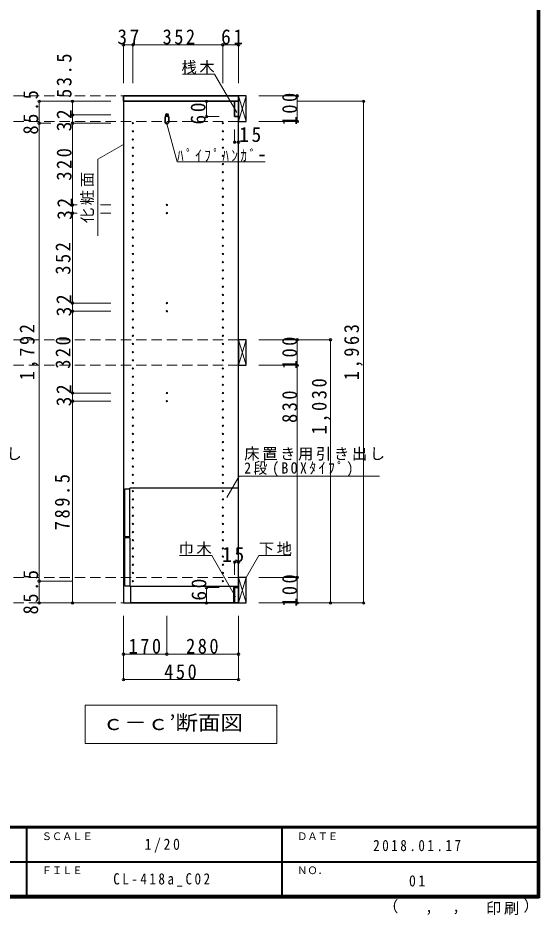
# Model space of a CAD drawing. Units: millimetres at full size, sheet at 1:20; details may follow other scales. Extents: x -3922 to 3878, y -2932 to 2722.
# Drawn here: x 1838 to 3878, y -2932 to 578 of the extents above; entities that cross this region are included whole.
import ezdxf
from ezdxf.enums import TextEntityAlignment as Align

# ---------------------------------------------------------------- set-up
doc = ezdxf.new("R2010")
doc.units = ezdxf.units.MM
doc.header["$LTSCALE"] = 20
doc.header["$PDMODE"] = 32
doc.header["$PDSIZE"] = 10
doc.linetypes.add('DASHED2', pattern=[3, 2, -1])
for name, color, linetype, lineweight in [('0-2_本体', 2, 'Continuous', 35), ('0-5_側板', 4, 'Continuous', 9), ('0-6_ﾊﾟｲﾌﾟﾊﾝｶﾞｰ', 7, 'Continuous', 18), ('0-7_桟木・巾木', 2, 'Continuous', 35), ('0-8_引き出し', 3, 'Continuous', 25), ('0-A_文字', 7, 'Continuous', 18), ('0-B_寸法', 7, 'Continuous', 9), ('F-1_枠', 6, 'Continuous', 40)]:
    doc.layers.add(name, color=color, linetype=linetype, lineweight=lineweight)
doc.layers.add('F-A_文字', color=7, linetype='Continuous')
doc.styles.add('ＭＳ ゴシック', font='')
doc.styles.get('ＭＳ ゴシック').set_extended_font_data('MS Gothic')

msp = doc.modelspace()

# ---------------------------------------------------------------- linework, layer by layer
at = {"layer": '0-2_本体'}
for p, q in [((2251.42, 272.73), (2701.42, 272.73)), ((2701.42, 272.73), (2701.42, 251.73))]:
    msp.add_line(p, q, dxfattribs=at)
msp.add_lwpolyline([(2701.42, 251.73), (2251.42, 251.73), (2251.42, 272.73)], dxfattribs=at)
at = {"layer": '0-5_側板', "color": 3, "lineweight": 25}
for p, q in [((2701.42, 251.73), (2251.42, 251.73)), ((2701.42, -1711.27), (2701.42, 251.73))]:
    msp.add_line(p, q, dxfattribs=at)
msp.add_lwpolyline([(2251.42, 251.73), (2251.42, -1711.27), (2701.42, -1711.27)], dxfattribs=at)
at = {"layer": '0-5_側板'}
for centre in [(2421.42, 198.23), (2288.42, 166.23), (2421.42, 166.23), (2640.42, 166.23), (2288.42, 134.23), (2640.42, 134.23), (2288.42, 102.23), (2288.42, 70.23), (2640.42, 102.23), (2640.42, 70.23), (2288.42, 38.23), (2640.42, 38.23), (2288.42, 6.23), (2640.42, 6.23), (2288.42, -25.77), (2640.42, -25.77), (2288.42, -57.77), (2640.42, -57.77), (2288.42, -89.77), (2640.42, -89.77), (2288.42, -121.77), (2640.42, -121.77), (2288.42, -153.77), (2421.42, -153.77), (2640.42, -153.77), (2288.42, -185.77), (2421.42, -185.77), (2640.42, -185.77), (2288.42, -217.77), (2640.42, -217.77), (2288.42, -249.77), (2288.42, -281.77), (2640.42, -249.77), (2640.42, -281.77), (2288.42, -313.77), (2640.42, -313.77), (2288.42, -345.77), (2640.42, -345.77), (2288.42, -377.77), (2640.42, -377.77), (2288.42, -409.77), (2640.42, -409.77), (2288.42, -441.77), (2640.42, -441.77), (2288.42, -473.77), (2640.42, -473.77), (2288.42, -505.77), (2640.42, -505.77), (2288.42, -537.77), (2421.42, -537.77), (2640.42, -537.77), (2288.42, -569.77), (2421.42, -569.77), (2640.42, -569.77), (2288.42, -601.77), (2288.42, -633.77), (2640.42, -601.77), (2640.42, -633.77), (2288.42, -665.77), (2640.42, -665.77), (2288.42, -697.77), (2640.42, -697.77), (2288.42, -729.77), (2640.42, -729.77), (2288.42, -761.77), (2640.42, -761.77), (2288.42, -793.77), (2640.42, -793.77), (2288.42, -825.77), (2640.42, -825.77), (2288.42, -857.77), (2640.42, -857.77), (2288.42, -889.77), (2421.42, -889.77), (2640.42, -889.77), (2288.42, -921.77), (2421.42, -921.77), (2640.42, -921.77), (2288.42, -953.77), (2640.42, -953.77), (2288.42, -985.77), (2288.42, -1017.77), (2640.42, -985.77), (2640.42, -1017.77), (2288.42, -1049.77), (2640.42, -1049.77), (2288.42, -1081.77), (2640.42, -1081.77), (2288.42, -1113.77), (2640.42, -1113.77), (2288.42, -1145.77), (2640.42, -1145.77), (2288.42, -1177.77), (2640.42, -1177.77), (2288.42, -1209.77), (2640.42, -1209.77), (2288.42, -1241.77), (2640.42, -1241.77), (2288.42, -1273.77), (2640.42, -1273.77), (2288.42, -1305.77), (2640.42, -1305.77), (2288.42, -1337.77), (2288.42, -1369.77), (2640.42, -1337.77), (2640.42, -1369.77), (2288.42, -1401.77), (2640.42, -1401.77), (2288.42, -1433.77), (2640.42, -1433.77), (2288.42, -1465.77), (2640.42, -1465.77), (2288.42, -1497.77), (2640.42, -1497.77), (2288.42, -1529.77), (2640.42, -1529.77), (2288.42, -1561.77), (2640.42, -1561.77), (2288.42, -1593.77), (2640.42, -1593.77), (2288.42, -1625.77), (2640.42, -1625.77)]:
    msp.add_circle(centre, 2.5, dxfattribs=at)
at = {"layer": '0-6_ﾊﾟｲﾌﾟﾊﾝｶﾞｰ', "color": 2, "lineweight": 35}
for p, q in [((2413.92, 186.23), (2413.92, 171.23)), ((2428.92, 186.23), (2428.92, 171.23))]:
    msp.add_line(p, q, dxfattribs=at)
at = {"layer": '0-6_ﾊﾟｲﾌﾟﾊﾝｶﾞｰ'}
for centre, radius, start, end in [((2460.02, 184.72), 46.13, 162.96035, 178.115), ((2421.42, 198.23), 5.5, 0, 180), ((2382.82, 184.72), 46.13, 1.885, 17.03965)]:
    msp.add_arc(centre, radius, start, end, dxfattribs=at)
at = {"layer": '0-6_ﾊﾟｲﾌﾟﾊﾝｶﾞｰ', "color": 2, "lineweight": 35}
for centre, start, end in [((2421.42, 186.23), 0, 180), ((2421.42, 171.23), 180, 0)]:
    msp.add_arc(centre, 7.5, start, end, dxfattribs=at)
at = {"layer": '0-7_桟木・巾木'}
for p, q in [((2701.42, 251.73), (2686.42, 251.73)), ((2686.42, 191.73), (2686.42, 251.73)), ((2701.42, 251.73), (2701.42, 191.73)), ((2686.42, -1651.27), (2701.42, -1651.27)), ((2701.42, -1651.27), (2701.42, -1711.27))]:
    msp.add_line(p, q, dxfattribs=at)
for points in [[(2701.42, 191.73), (2689.92, 191.73), (2686.42, 191.73)], [(2701.42, -1711.27), (2686.42, -1711.27), (2686.42, -1651.27)]]:
    msp.add_lwpolyline(points, dxfattribs=at)
at = {"layer": '0-8_引き出し'}
for p, q in [((2701.42, 272.73), (2701.42, 172.73)), ((2731.42, 272.73), (2701.42, 272.73)), ((2731.42, 172.73), (2731.42, 272.73)), ((2701.42, 172.73), (2731.42, 172.73)), ((2701.42, -681.27), (2701.42, -781.27)), ((2731.42, -681.27), (2701.42, -681.27)), ((2731.42, -781.27), (2731.42, -681.27)), ((2701.42, -781.27), (2731.42, -781.27)), ((2276.42, -1452.77), (2276.42, -1262.27)), ((2701.42, -1262.27), (2276.42, -1262.27)), ((2701.42, -1646.27), (2701.42, -1262.27)), ((2256.42, -1264.77), (2276.42, -1264.77)), ((2256.42, -1643.77), (2256.42, -1455.77)), ((2276.42, -1455.77), (2256.42, -1455.77)), ((2276.42, -1455.77), (2276.42, -1646.27)), ((2701.42, -1611.27), (2701.42, -1711.27)), ((2731.42, -1611.27), (2701.42, -1611.27)), ((2731.42, -1711.27), (2731.42, -1611.27)), ((2256.42, -1643.77), (2276.42, -1643.77)), ((2701.42, -1646.27), (2276.42, -1646.27)), ((2278.42, -1646.27), (2278.42, -1711.27)), ((2701.42, -1711.27), (2731.42, -1711.27))]:
    msp.add_line(p, q, dxfattribs=at)
at = {"layer": '0-8_引き出し', "color": 7, "lineweight": 18}
for p, q in [((2701.42, 172.73), (2731.42, 272.73)), ((2701.42, 272.73), (2731.42, 172.73)), ((2701.42, -781.27), (2731.42, -681.27)), ((2701.42, -681.27), (2731.42, -781.27)), ((2701.42, -1711.27), (2731.42, -1611.27)), ((2701.42, -1611.27), (2731.42, -1711.27))]:
    msp.add_line(p, q, dxfattribs=at)
at = {"layer": '0-8_引き出し'}
for points in [[(2276.42, -1452.77), (2256.42, -1452.77), (2256.42, -1264.77)], [(2681.42, -1646.27), (2681.42, -1711.27), (2278.42, -1711.27)]]:
    msp.add_lwpolyline(points, dxfattribs=at)
at = {"layer": '0-A_文字'}
for p, q in [((2461.16, 15.43), (2421.42, 163.73)), ((2251.42, 82.66), (2151.42, 24.93)), ((2151.42, -275.07), (2151.42, 24.93)), ((2461.16, 15.43), (2806.16, 15.43)), ((2655.8, -1299.06), (2704.55, -1214.62)), ((2704.55, -1214.62), (3253.52, -1214.62)), ((2596.64, -1525.68), (2470.61, -1525.68)), ((2690.02, -1687.41), (2596.64, -1525.68)), ((2851.42, -2111.27), (2851.42, -2261.27)), ((2101.42, -2261.27), (2851.42, -2261.27))]:
    msp.add_line(p, q, dxfattribs=at)
for points in [[(2694.75, 208.2), (2608.07, 358.32), (2482.05, 358.32)], [(2731.42, -1611.27), (2780.84, -1525.68), (2906.86, -1525.68)], [(2851.42, -2111.27), (2101.42, -2111.27), (2101.42, -2261.27)]]:
    msp.add_lwpolyline(points, dxfattribs=at)
at = {"layer": '0-B_寸法', "color": 4}
for p, q in [((2251.42, 472.73), (2251.42, 322.73)), ((2251.42, 472.73), (2701.42, 472.73)), ((2288.42, 472.73), (2288.42, 322.73)), ((2640.42, 472.73), (2640.42, 322.73)), ((2701.42, 472.73), (2701.42, 322.73)), ((1921.42, 251.73), (1921.42, -1711.27)), ((1921.42, 251.73), (2051.42, 251.73)), ((2051.42, 251.73), (2051.42, 198.23)), ((2201.42, 251.73), (2051.42, 251.73)), ((2576.42, 251.73), (2576.42, 191.73)), ((2576.42, 251.73), (2626.42, 251.73)), ((2931.42, 272.73), (2781.42, 272.73)), ((2931.42, 272.73), (2931.42, 172.73)), ((3191.42, 251.73), (2931.42, 251.73)), ((3191.42, 251.73), (3191.42, -1711.27)), ((2051.42, 198.23), (2051.42, 166.23)), ((2201.42, 198.23), (2051.42, 198.23)), ((2576.42, 191.73), (2626.42, 191.73)), ((1921.42, 166.23), (1966.43, 166.23)), ((2051.42, 166.23), (2051.42, -153.77)), ((2201.42, 166.23), (2051.42, 166.23)), ((2686.42, 91.73), (2686.42, 141.73)), ((2701.42, 91.73), (2701.42, 141.73)), ((2931.42, 172.73), (2781.42, 172.73)), ((2686.42, 91.73), (2701.42, 91.73)), ((2051.42, -153.77), (2051.42, -185.77)), ((2069.91, -153.77), (2051.42, -153.77)), ((2201.42, -153.77), (2161.67, -153.77)), ((2051.42, -185.77), (2051.42, -537.77)), ((2069.91, -185.77), (2051.42, -185.77)), ((2201.42, -185.77), (2161.67, -185.77)), ((2051.42, -537.77), (2051.42, -569.77)), ((2201.42, -537.77), (2051.42, -537.77)), ((2051.42, -569.77), (2051.42, -889.77)), ((2201.42, -569.77), (2051.42, -569.77)), ((3061.42, -681.27), (2781.42, -681.27)), ((2931.42, -781.27), (2931.42, -681.27)), ((3061.42, -1711.27), (3061.42, -681.27)), ((2931.42, -781.27), (2781.42, -781.27)), ((2931.42, -1611.27), (2931.42, -781.27)), ((2051.42, -889.77), (2051.42, -921.77)), ((2201.42, -889.77), (2051.42, -889.77)), ((2201.42, -921.77), (2051.42, -921.77)), ((2051.42, -1711.27), (2051.42, -921.77)), ((2686.42, -1551.27), (2701.42, -1551.27)), ((2686.42, -1551.27), (2686.42, -1601.27)), ((2701.42, -1551.27), (2701.42, -1601.27)), ((2931.42, -1611.27), (2781.42, -1611.27)), ((2931.42, -1711.27), (2931.42, -1611.27)), ((1921.42, -1625.77), (2051.42, -1625.77)), ((2576.42, -1651.27), (2576.42, -1711.27)), ((2576.42, -1651.27), (2626.42, -1651.27)), ((1921.42, -1711.27), (2051.42, -1711.27)), ((2051.42, -1711.27), (2201.42, -1711.27)), ((2576.42, -1711.27), (2626.42, -1711.27)), ((3191.42, -1711.27), (2781.42, -1711.27)), ((2251.42, -2011.27), (2251.42, -1761.27)), ((2421.42, -1911.27), (2421.42, -1761.27)), ((2701.42, -2011.27), (2701.42, -1761.27)), ((2251.42, -1911.27), (2701.42, -1911.27)), ((2251.42, -2011.27), (2701.42, -2011.27))]:
    msp.add_line(p, q, dxfattribs=at)
at = {"layer": '0-B_寸法', "color": 4, "linetype": 'DASHED2'}
for p, q in [((2701.42, 272.73), (-2897.58, 272.73)), ((2701.42, 172.73), (-2897.58, 172.73)), ((2701.42, -681.27), (-2897.58, -681.27)), ((2701.42, -781.27), (-2897.58, -781.27)), ((2701.42, -1611.27), (-2897.58, -1611.27)), ((2701.42, -1711.27), (-2897.58, -1711.27))]:
    msp.add_line(p, q, dxfattribs=at)
at = {"layer": '0-B_寸法'}
for p in [(2251.42, 472.73), (2288.42, 472.73), (2640.42, 472.73), (2701.42, 472.73), (1921.42, 251.73), (2051.42, 251.73), (2576.42, 251.73), (2931.42, 272.73), (3191.42, 251.73), (2051.42, 198.23), (2576.42, 191.73), (2931.42, 172.73), (1921.42, 166.23), (2051.42, 166.23), (2686.42, 91.73), (2701.42, 91.73), (2051.42, -153.77), (2051.42, -185.77), (2051.42, -537.77), (2051.42, -569.77), (2931.42, -681.27), (3061.42, -681.27), (2931.42, -781.27), (2051.42, -889.77), (2051.42, -921.77), (2686.42, -1551.27), (2701.42, -1551.27), (2931.42, -1611.27), (1921.42, -1625.77), (2576.42, -1651.27), (1921.42, -1711.27), (2051.42, -1711.27), (2576.42, -1711.27), (2931.42, -1711.27), (3061.42, -1711.27), (3191.42, -1711.27), (2251.42, -1911.27), (2421.42, -1911.27), (2701.42, -1911.27), (2251.42, -2011.27), (2701.42, -2011.27)]:
    msp.add_point(p, dxfattribs=at)
at = {"layer": 'F-1_枠'}
for p, q in [((3871.3, 2722.29), (3871.3, -2864.37)), ((3874.63, 2722.29), (3874.63, -2864.37)), ((3877.97, 2722.29), (3877.97, -2864.37)), ((3877.97, -2587.71), (-3922.03, -2587.71)), ((3877.97, -2591.04), (-3922.03, -2591.04)), ((1871.3, -2591.04), (1871.3, -2857.71)), ((2871.3, -2591.04), (2871.3, -2857.71)), ((-22.03, -2724.37), (3871.3, -2724.38)), ((3877.97, -2857.71), (-3922.03, -2857.71)), ((3877.97, -2861.04), (-3922.03, -2861.04)), ((3877.97, -2864.37), (-3922.03, -2864.37))]:
    msp.add_line(p, q, dxfattribs=at)

# ---------------------------------------------------------------- texts
at = {"layer": '0-A_文字', "style": 'ＭＳ ゴシック', "width": 1.1}
msp.add_text('ｃ－ｃ’断面図', height=58.65, dxfattribs=at).set_placement((2166.42, -2226.27), align=Align.BOTTOM_LEFT)
at = {"layer": '0-A_文字', "char_height": 43.99, "attachment_point": 7, "style": 'ＭＳ ゴシック'}
for s, insert in [('\\T1.17;桟木', (2478.07, 358.32)), ('\\T1.39;\\W0.85;ﾊﾟｲﾌﾟﾊﾝｶﾞｰ', (2461.16, 15.43)), ('\\T1.17;床置き用引き出し', (1301.81, -1154.42)), ('\\T1.17;床置き用引き出し', (2723.9, -1154.42)), ('\\T1.35;\\W0.9;2段(BOXﾀｲﾌﾟ)', (2723.9, -1216.7)), ('\\T1.17;巾木', (2466.64, -1525.68)), ('\\T1.17;下地', (2780.84, -1525.68))]:
    msp.add_mtext(s, dxfattribs=dict(at, insert=insert))
at = {"layer": '0-A_文字', "insert": (2136.42, -225.07), "char_height": 43.99, "attachment_point": 7, "rotation": 90, "style": 'ＭＳ ゴシック'}
msp.add_mtext('\\T1.17;化粧面', dxfattribs=at)
at = {"layer": '0-B_寸法', "char_height": 58.65, "attachment_point": 7, "style": 'ＭＳ ゴシック'}
for s, insert in [('\\T1.27;\\W0.95;37', (2227.42, 473.94)), ('\\T1.27;\\W0.9;352', (2404.42, 473.94)), ('\\T1.27;\\W0.95;61', (2633.42, 473.94)), ('\\T1.27;\\W0.95;15', (2704.31, 91.73)), ('\\T1.27;\\W0.95;15', (2637.58, -1551.27)), ('\\T1.27;\\W0.9;170', (2271.42, -1910.06)), ('\\T1.27;\\W0.9;280', (2496.42, -1910.06)), ('\\T1.27;\\W0.9;450', (2410.88, -2010.06))]:
    msp.add_mtext(s, dxfattribs=dict(at, insert=insert))
at = {"layer": '0-B_寸法', "char_height": 58.65, "attachment_point": 7, "rotation": 90, "style": 'ＭＳ ゴシック'}
for s, insert in [('\\T1.28;\\W0.9;53.5', (2048.81, 264.81)), ('\\T1.28;\\W0.9;85.5', (1918.1, 121.48)), ('\\T1.27;\\W0.9;100', (2931.42, 157.73)), ('\\T1.27;\\W0.95;32', (2048.81, 134.1)), ('\\T1.27;\\W0.95;60', (2573.22, 160.86)), ('\\T1.27;\\W0.9;320', (2048.81, -58.77)), ('\\T1.27;\\W0.95;32', (2051.42, -212.27)), ('\\T1.27;\\W0.9;352', (2044.51, -426.77)), ('\\T1.27;\\W0.95;32', (2047.91, -589.89)), ('\\T1.28;\\W0.9;1,792', (1918.1, -839.77)), ('\\T1.28;\\W0.9;1,963', (3188.1, -839.77)), ('\\T1.27;\\W0.9;320', (2044.51, -794.77)), ('\\T1.27;\\W0.9;100', (2931.42, -796.27)), ('\\T1.28;\\W0.9;1,030', (3061.42, -1051.87)), ('\\T1.27;\\W0.95;32', (2047.91, -941.89)), ('\\T1.27;\\W0.9;830', (2931.42, -1006.87)), ('\\T1.28;\\W0.9;789.5', (2041.42, -1426.52)), ('\\T1.28;\\W0.9;85.5', (1918.1, -1756.02)), ('\\T1.27;\\W0.9;100', (2931.42, -1726.27)), ('\\T1.27;\\W0.95;60', (2576.42, -1702.05))]:
    msp.add_mtext(s, dxfattribs=dict(at, insert=insert))
at = {"layer": 'F-A_文字', "style": 'ＭＳ ゴシック'}
for s, height, p in [('ＳＣＡＬＥ', 29.33, (1931.3, -2647.71)), ('ＤＡＴＥ', 29.33, (2931.3, -2647.71)), ('ＦＩＬＥ', 29.33, (1931.3, -2781.04)), ('ＮＯ．', 29.33, (2931.3, -2781.04)), ('（', 43.99, (3267.32, -2933.25)), ('）', 43.99, (3816.9, -2930.46)), (',', 43.99, (3432.15, -2933.25)), (',', 43.99, (3538.1, -2931.39))]:
    msp.add_text(s, height=height, dxfattribs=at).set_placement(p, align=Align.BOTTOM_LEFT)
at = {"layer": 'F-A_文字', "char_height": 43.99, "attachment_point": 7, "style": 'ＭＳ ゴシック'}
for s, insert in [('\\T1.38;\\W0.9;1/20', (2333.8, -2687.71)), ('\\T1.39;\\W0.85;2018.01.17', (3228.8, -2682.71)), ('\\T1.39;\\W0.85;CL-418a_C02', (2211.3, -2821.04)), ('\\T1.36;\\W0.9;01', (3368.8, -2821.04)), ('\\T1.17;印刷', (3670.07, -2932.32))]:
    msp.add_mtext(s, dxfattribs=dict(at, insert=insert))

doc.saveas('drawing.dxf')
